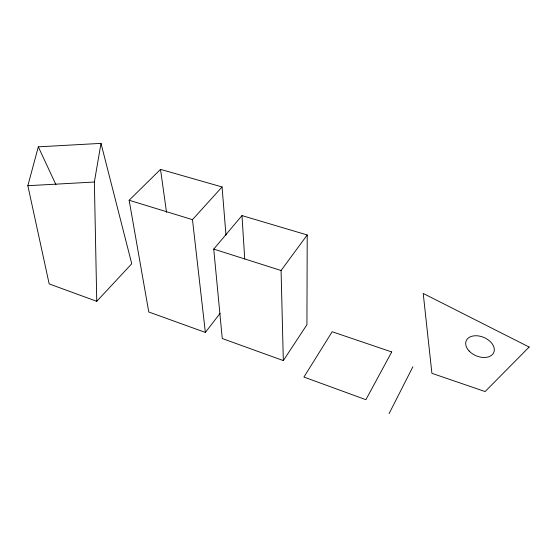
<?xml version="1.0" encoding="UTF-8"?>
<svg xmlns="http://www.w3.org/2000/svg" width="557" height="557" viewBox="0 0 557 557"><rect width="100%" height="100%" fill="white"/><g stroke="black" fill="none" stroke-linecap="round" stroke-linejoin="round"><path stroke-width="0.84" d="M307.22 234.97L306.928 324.71L283.318 360.588L222.264 338.531L213.735 249.097L241.982 215.594L307.22 234.97L281.076 270.507L283.318 360.588M96.758 301.316L94.363 182.021L101.005 143.372L38.315 146.839L27.85 185.704L49.176 283.924L96.758 301.316L131.744 263.753L101.005 143.372M389.085 413.628L412.876 366.805M225.982 235.2L222.062 186.957L160.52 169.384L129.14 200.248L148.768 311.983L205.359 332.425L220.106 313.299M205.359 332.425L192.471 219.653L222.062 186.957M27.85 185.704L94.363 182.021M129.14 200.248L192.471 219.653M213.735 249.097L281.076 270.507M38.315 146.839L55.958 184.729M160.52 169.384L166.529 212.335M241.982 215.594L244.732 258.991M391.724 351.947L365.893 399.696L303.927 377.047L332.167 331.742L391.724 351.947M529.15 347.053L485.105 391.557L431.905 373.322L423.209 293.448L529.15 347.053M469.126 351.001A14.976 9.956 23 0 0 493.516 353.027A14.976 9.956 23 0 0 477.363 335.801A14.976 9.956 23 0 0 469.126 351.001"/></g></svg>
